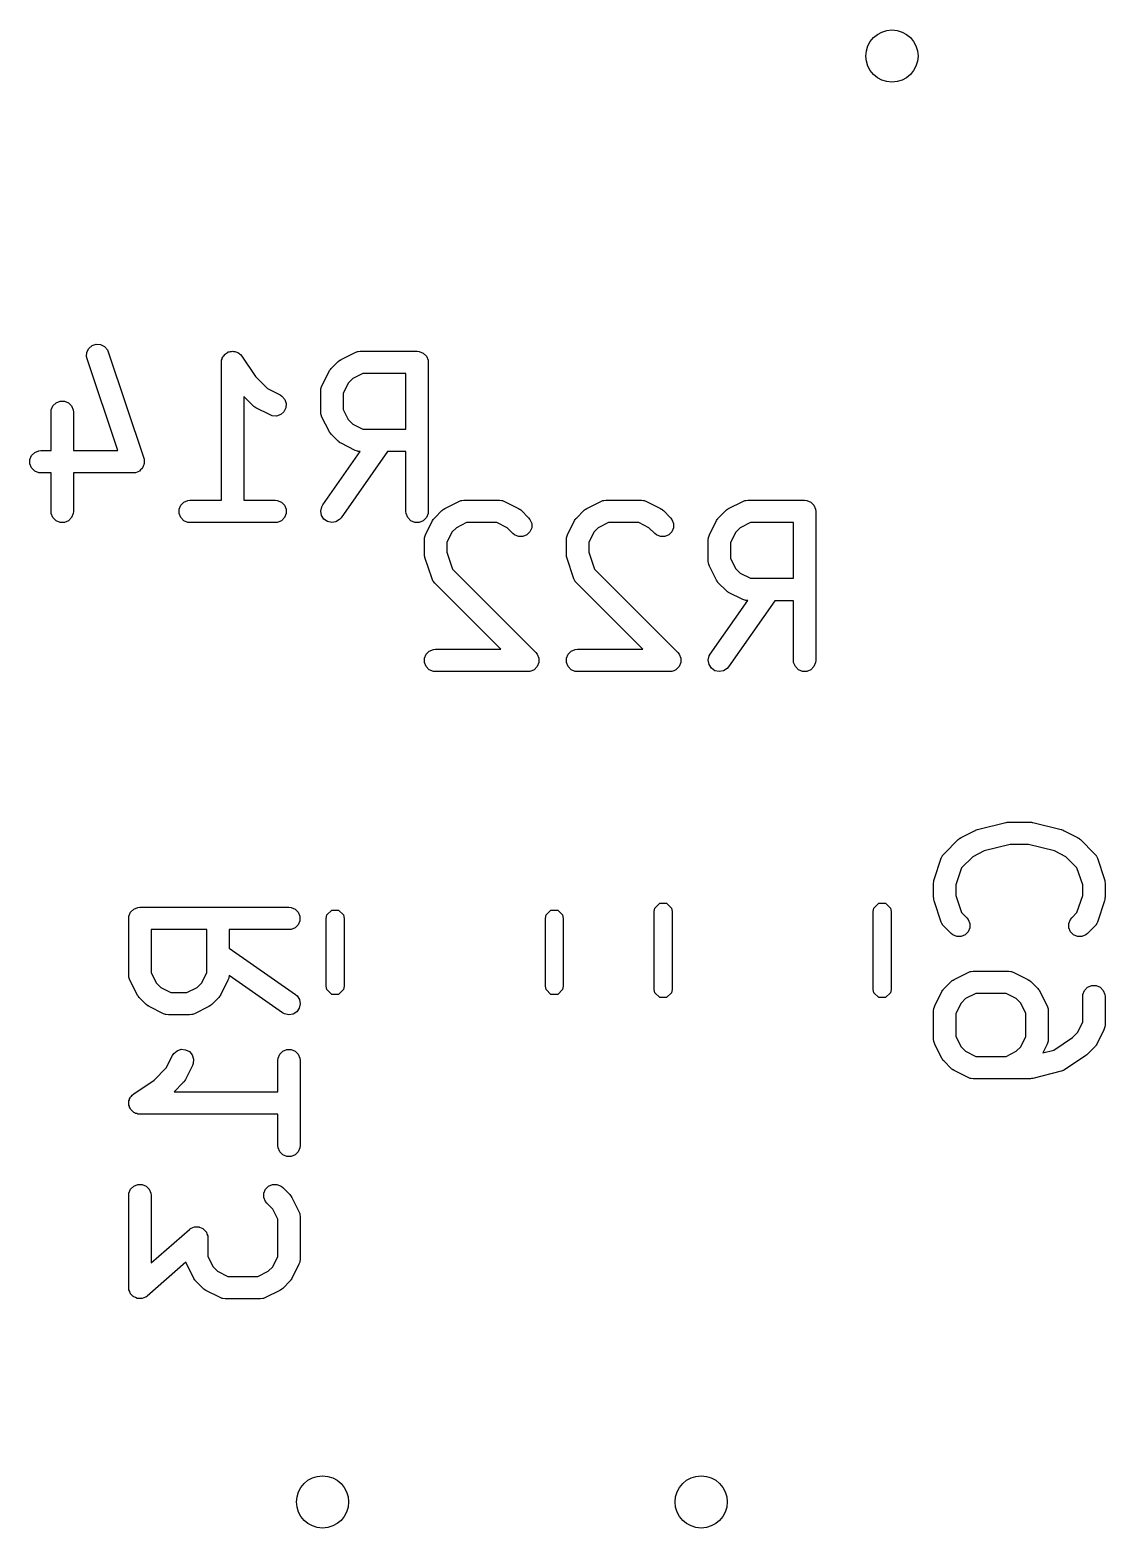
# Model space of a CAD drawing. Extents: x -0.08 to 2.06, y -0.11 to 2.56.
# Drawn here: x 1.7723 to 2.0563, y 2.0128 to 2.4085 of the extents above; entities that cross this region are included whole.
import ezdxf

# ---------------------------------------------------------------- set-up
doc = ezdxf.new("R2010")
doc.units = 0
doc.header["$MEASUREMENT"] = 0
doc.layers.add('BLACK', color=7, linetype='CONTINUOUS')

msp = doc.modelspace()

# ---------------------------------------------------------------- linework, layer by layer
at = {"layer": 'BLACK', "linetype": 'CONTINUOUS'}
for p, q in [((1.78728, 2.32218), (1.78737, 2.32333)), ((1.78737, 2.32333), (1.78788, 2.32436)), ((1.78788, 2.32436), (1.78875, 2.32512)), ((1.78875, 2.32512), (1.78984, 2.32548)), ((1.78984, 2.32548), (1.79099, 2.3254)), ((1.79099, 2.3254), (1.79202, 2.32488)), ((1.79202, 2.32488), (1.79278, 2.32401)), ((1.79278, 2.32401), (1.79301, 2.32348)), ((1.79301, 2.32348), (1.80239, 2.29536)), ((1.82359, 2.32252), (1.82375, 2.32277)), ((1.82375, 2.32277), (1.82399, 2.32293)), ((1.82399, 2.32293), (1.82419, 2.32313)), ((1.82419, 2.32313), (1.82446, 2.32324)), ((1.82446, 2.32324), (1.82471, 2.32341)), ((1.82471, 2.32341), (1.82499, 2.32346)), ((1.82499, 2.32346), (1.82526, 2.32357)), ((1.82526, 2.32357), (1.82555, 2.32357)), ((1.82555, 2.32357), (1.82584, 2.32363)), ((1.82584, 2.32363), (1.82612, 2.32357)), ((1.82612, 2.32357), (1.82641, 2.32357)), ((1.82641, 2.32357), (1.82668, 2.32346)), ((1.82668, 2.32346), (1.82697, 2.3234)), ((1.82697, 2.3234), (1.82721, 2.32324)), ((1.82721, 2.32324), (1.82747, 2.32313)), ((1.82747, 2.32313), (1.82768, 2.32292)), ((1.82768, 2.32292), (1.82792, 2.32276)), ((1.82792, 2.32276), (1.82829, 2.32232)), ((1.85451, 2.32144), (1.85826, 2.32332)), ((1.85826, 2.32332), (1.8588, 2.32352)), ((1.8588, 2.32352), (1.85891, 2.32353)), ((1.85891, 2.32353), (1.859, 2.32357)), ((1.859, 2.32357), (1.85958, 2.32363)), ((1.85958, 2.32363), (1.87458, 2.32363)), ((1.87458, 2.32363), (1.87515, 2.32357)), ((1.87515, 2.32357), (1.87622, 2.32313)), ((1.87622, 2.32313), (1.87703, 2.32232)), ((1.78741, 2.32162), (1.78728, 2.32218)), ((1.79549, 2.29738), (1.78741, 2.32162)), ((1.82288, 2.32068), (1.82294, 2.32125)), ((1.82288, 2.28426), (1.82288, 2.32068)), ((1.82288, 2.32068), (1.82288, 2.32068)), ((1.82288, 2.32068), (1.82288, 2.32068)), ((1.82288, 2.32068), (1.82288, 2.32068)), ((1.82294, 2.32125), (1.82305, 2.32152)), ((1.82305, 2.32152), (1.82311, 2.32181)), ((1.82311, 2.32181), (1.82327, 2.32205)), ((1.82327, 2.32205), (1.82338, 2.32232)), ((1.82338, 2.32232), (1.82359, 2.32252)), ((1.82829, 2.32232), (1.82829, 2.32232)), ((1.82829, 2.32232), (1.82829, 2.32232)), ((1.82829, 2.32232), (1.82829, 2.32231)), ((1.82829, 2.32231), (1.83188, 2.31693)), ((1.8515, 2.31857), (1.85157, 2.31865)), ((1.85157, 2.31865), (1.85162, 2.31874)), ((1.85162, 2.31874), (1.85168, 2.31879)), ((1.85168, 2.31879), (1.85187, 2.31901)), ((1.85187, 2.31901), (1.85374, 2.32089)), ((1.85374, 2.32089), (1.85397, 2.32108)), ((1.85397, 2.32108), (1.85402, 2.32113)), ((1.85402, 2.32113), (1.85411, 2.32119)), ((1.85411, 2.32119), (1.85419, 2.32126)), ((1.85419, 2.32126), (1.85426, 2.32129)), ((1.85426, 2.32129), (1.85451, 2.32144)), ((1.87703, 2.32232), (1.87747, 2.32125)), ((1.87747, 2.32125), (1.87753, 2.32068)), ((1.87753, 2.32068), (1.87753, 2.28131)), ((1.83188, 2.31693), (1.83508, 2.31373)), ((1.84944, 2.3145), (1.85131, 2.31825)), ((1.85131, 2.31825), (1.85147, 2.3185)), ((1.85147, 2.3185), (1.8515, 2.31857)), ((1.85638, 2.31518), (1.85503, 2.31248)), ((1.85758, 2.31637), (1.85638, 2.31518)), ((1.86028, 2.31772), (1.85758, 2.31637)), ((1.87163, 2.31772), (1.86028, 2.31772)), ((1.87163, 2.30301), (1.87163, 2.31772)), ((1.83125, 2.30921), (1.82879, 2.31167)), ((1.82879, 2.31167), (1.82879, 2.28426)), ((1.83508, 2.31373), (1.8384, 2.31207)), ((1.8384, 2.31207), (1.83889, 2.31176)), ((1.83889, 2.31176), (1.83965, 2.31089)), ((1.83965, 2.31089), (1.84001, 2.3098)), ((1.84913, 2.31318), (1.84918, 2.31375)), ((1.84913, 2.30755), (1.84913, 2.31318)), ((1.84918, 2.31375), (1.84923, 2.31385)), ((1.84923, 2.31396), (1.84944, 2.3145)), ((1.84923, 2.31385), (1.84923, 2.31396)), ((1.85503, 2.31248), (1.85503, 2.30825)), ((1.77789, 2.30755), (1.77794, 2.30813)), ((1.77789, 2.29738), (1.77789, 2.30755)), ((1.77794, 2.30813), (1.77838, 2.30919)), ((1.77838, 2.30919), (1.7792, 2.31001)), ((1.7792, 2.31001), (1.78026, 2.31045)), ((1.78026, 2.31045), (1.78142, 2.31045)), ((1.78142, 2.31045), (1.78248, 2.31001)), ((1.78248, 2.31001), (1.78329, 2.30919)), ((1.78329, 2.30919), (1.78374, 2.30813)), ((1.78374, 2.30813), (1.78379, 2.30755)), ((1.78379, 2.30755), (1.78379, 2.29738)), ((1.83147, 2.30903), (1.83125, 2.30921)), ((1.83152, 2.30897), (1.83147, 2.30903)), ((1.83161, 2.30891), (1.83152, 2.30897)), ((1.83169, 2.30885), (1.83161, 2.30891)), ((1.83176, 2.30882), (1.83169, 2.30885)), ((1.83201, 2.30866), (1.83176, 2.30882)), ((1.83576, 2.30679), (1.83201, 2.30866)), ((1.8363, 2.30658), (1.83576, 2.30679)), ((1.83855, 2.30686), (1.83745, 2.3065)), ((1.83942, 2.30762), (1.83855, 2.30686)), ((1.83993, 2.30865), (1.83942, 2.30762)), ((1.84001, 2.3098), (1.83993, 2.30865)), ((1.84918, 2.30698), (1.84913, 2.30755)), ((1.84923, 2.30688), (1.84918, 2.30698)), ((1.84923, 2.30677), (1.84923, 2.30688)), ((1.84944, 2.30623), (1.84923, 2.30677)), ((1.85503, 2.30825), (1.85638, 2.30555)), ((1.83745, 2.3065), (1.8363, 2.30658)), ((1.85131, 2.30248), (1.84944, 2.30623)), ((1.85638, 2.30555), (1.85758, 2.30436)), ((1.85758, 2.30436), (1.86028, 2.30301)), ((1.86028, 2.30301), (1.87163, 2.30301)), ((1.85147, 2.30224), (1.85131, 2.30248)), ((1.8515, 2.30216), (1.85147, 2.30224)), ((1.85157, 2.30208), (1.8515, 2.30216)), ((1.85162, 2.30199), (1.85157, 2.30208)), ((1.85168, 2.30194), (1.85162, 2.30199)), ((1.85187, 2.30172), (1.85168, 2.30194)), ((1.85374, 2.29984), (1.85187, 2.30172)), ((1.85397, 2.29966), (1.85374, 2.29984)), ((1.85402, 2.2996), (1.85397, 2.29966)), ((1.85411, 2.29954), (1.85402, 2.2996)), ((1.85419, 2.29947), (1.85411, 2.29954)), ((1.85426, 2.29944), (1.85419, 2.29947)), ((1.85451, 2.29929), (1.85426, 2.29944)), ((1.85826, 2.29741), (1.85451, 2.29929)), ((1.77232, 2.29501), (1.77276, 2.29607)), ((1.77232, 2.29385), (1.77232, 2.29501)), ((1.77276, 2.29607), (1.77358, 2.29688)), ((1.77358, 2.29688), (1.77464, 2.29733)), ((1.77464, 2.29733), (1.77522, 2.29738)), ((1.77522, 2.29738), (1.77789, 2.29738)), ((1.78379, 2.29738), (1.79549, 2.29738)), ((1.80239, 2.29536), (1.80245, 2.29508)), ((1.80245, 2.29508), (1.80248, 2.29501)), ((1.80248, 2.29501), (1.80248, 2.29495)), ((1.80248, 2.29495), (1.80252, 2.2948)), ((1.84966, 2.283), (1.85954, 2.29711)), ((1.86674, 2.2971), (1.8545, 2.27961)), ((1.8588, 2.29721), (1.85826, 2.29741)), ((1.85891, 2.2972), (1.8588, 2.29721)), ((1.859, 2.29716), (1.85891, 2.2972)), ((1.85954, 2.29711), (1.859, 2.29716)), ((1.87163, 2.2971), (1.86674, 2.2971)), ((1.87163, 2.28131), (1.87163, 2.2971)), ((1.77276, 2.29279), (1.77232, 2.29385)), ((1.77358, 2.29197), (1.77276, 2.29279)), ((1.77464, 2.29153), (1.77358, 2.29197)), ((1.77522, 2.29148), (1.77464, 2.29153)), ((1.77789, 2.29148), (1.77522, 2.29148)), ((1.77789, 2.28131), (1.77789, 2.29148)), ((1.79959, 2.29148), (1.78379, 2.29148)), ((1.78379, 2.29148), (1.78379, 2.28131)), ((1.79988, 2.29151), (1.79959, 2.29148)), ((1.79996, 2.2915), (1.79988, 2.29151)), ((1.80001, 2.29152), (1.79996, 2.2915)), ((1.80016, 2.29153), (1.80001, 2.29152)), ((1.8006, 2.29171), (1.80016, 2.29153)), ((1.80105, 2.29186), (1.8006, 2.29171)), ((1.80113, 2.29193), (1.80105, 2.29186)), ((1.80123, 2.29197), (1.80113, 2.29193)), ((1.80156, 2.29231), (1.80123, 2.29197)), ((1.80192, 2.29262), (1.80156, 2.29231)), ((1.80197, 2.29271), (1.80192, 2.29262)), ((1.80204, 2.29279), (1.80197, 2.29271)), ((1.80222, 2.29323), (1.80204, 2.29279)), ((1.80244, 2.29365), (1.80222, 2.29323)), ((1.80248, 2.29385), (1.80244, 2.29376)), ((1.80244, 2.29376), (1.80244, 2.29365)), ((1.80252, 2.2948), (1.80248, 2.29433)), ((1.80248, 2.29433), (1.80248, 2.29385)), ((1.81213, 2.28295), (1.81295, 2.28376)), ((1.81295, 2.28376), (1.81401, 2.2842)), ((1.81401, 2.2842), (1.81459, 2.28426)), ((1.81459, 2.28426), (1.82288, 2.28426)), ((1.82879, 2.28426), (1.83708, 2.28426)), ((1.83708, 2.28426), (1.83766, 2.2842)), ((1.83766, 2.2842), (1.83872, 2.28376)), ((1.83872, 2.28376), (1.83954, 2.28295)), ((1.88188, 2.28207), (1.88563, 2.28395)), ((1.88563, 2.28395), (1.88617, 2.28415)), ((1.88617, 2.28415), (1.88628, 2.28416)), ((1.88628, 2.28416), (1.88638, 2.2842)), ((1.88638, 2.2842), (1.88695, 2.28426)), ((1.88695, 2.28426), (1.89633, 2.28426)), ((1.89633, 2.28426), (1.8969, 2.2842)), ((1.8969, 2.2842), (1.897, 2.28416)), ((1.897, 2.28416), (1.89711, 2.28415)), ((1.89711, 2.28415), (1.89765, 2.28395)), ((1.89765, 2.28395), (1.9014, 2.28207)), ((1.91938, 2.28207), (1.92313, 2.28395)), ((1.92313, 2.28395), (1.92367, 2.28415)), ((1.92367, 2.28415), (1.92377, 2.28416)), ((1.92377, 2.28416), (1.92387, 2.2842)), ((1.92387, 2.2842), (1.92445, 2.28426)), ((1.92445, 2.28426), (1.93382, 2.28426)), ((1.93382, 2.28426), (1.9344, 2.2842)), ((1.9344, 2.2842), (1.93449, 2.28416)), ((1.93449, 2.28416), (1.9346, 2.28415)), ((1.9346, 2.28415), (1.93514, 2.28395)), ((1.93514, 2.28395), (1.93889, 2.28207)), ((1.95687, 2.28207), (1.96062, 2.28395)), ((1.96062, 2.28395), (1.96116, 2.28415)), ((1.96116, 2.28415), (1.96127, 2.28416)), ((1.96127, 2.28416), (1.96137, 2.2842)), ((1.96137, 2.2842), (1.96194, 2.28426)), ((1.96194, 2.28426), (1.97694, 2.28426)), ((1.97694, 2.28426), (1.97752, 2.2842)), ((1.97752, 2.2842), (1.97858, 2.28376)), ((1.97858, 2.28376), (1.9794, 2.28295)), ((1.77794, 2.28073), (1.77789, 2.28131)), ((1.77838, 2.27967), (1.77794, 2.28073)), ((1.7792, 2.27885), (1.77838, 2.27967)), ((1.78329, 2.27967), (1.78248, 2.27885)), ((1.78374, 2.28073), (1.78329, 2.27967)), ((1.78379, 2.28131), (1.78374, 2.28073)), ((1.81169, 2.28188), (1.81213, 2.28295)), ((1.81169, 2.28073), (1.81169, 2.28188)), ((1.81213, 2.27967), (1.81169, 2.28073)), ((1.81295, 2.27885), (1.81213, 2.27967)), ((1.83954, 2.27967), (1.83872, 2.27885)), ((1.83954, 2.28295), (1.83998, 2.28188)), ((1.83998, 2.28073), (1.83954, 2.27967)), ((1.83998, 2.28188), (1.83998, 2.28073)), ((1.84913, 2.28137), (1.84938, 2.2825)), ((1.84933, 2.28024), (1.84913, 2.28137)), ((1.84995, 2.27926), (1.84933, 2.28024)), ((1.84938, 2.2825), (1.84966, 2.283)), ((1.85089, 2.2786), (1.84995, 2.27926)), ((1.85412, 2.27917), (1.85315, 2.27855)), ((1.8545, 2.27961), (1.85412, 2.27917)), ((1.87168, 2.28073), (1.87163, 2.28131)), ((1.87212, 2.27967), (1.87168, 2.28073)), ((1.87294, 2.27885), (1.87212, 2.27967)), ((1.87703, 2.27967), (1.87622, 2.27885)), ((1.87747, 2.28073), (1.87703, 2.27967)), ((1.87753, 2.28131), (1.87747, 2.28073)), ((1.87869, 2.27888), (1.87884, 2.27913)), ((1.87884, 2.27913), (1.87887, 2.2792)), ((1.87887, 2.2792), (1.87894, 2.27928)), ((1.87894, 2.27928), (1.87899, 2.27937)), ((1.87899, 2.27937), (1.87905, 2.27942)), ((1.87905, 2.27942), (1.87924, 2.27964)), ((1.87924, 2.27964), (1.88111, 2.28152)), ((1.88111, 2.28152), (1.88134, 2.28171)), ((1.88134, 2.28171), (1.88139, 2.28176)), ((1.88139, 2.28176), (1.88148, 2.28182)), ((1.88148, 2.28182), (1.88156, 2.28189)), ((1.88156, 2.28189), (1.88163, 2.28192)), ((1.88163, 2.28192), (1.88188, 2.28207)), ((1.9014, 2.28207), (1.90164, 2.28192)), ((1.90164, 2.28192), (1.90172, 2.28189)), ((1.90172, 2.28189), (1.9018, 2.28182)), ((1.9018, 2.28182), (1.90189, 2.28176)), ((1.90189, 2.28176), (1.90194, 2.28171)), ((1.90194, 2.28171), (1.90216, 2.28152)), ((1.90216, 2.28152), (1.90404, 2.27964)), ((1.90404, 2.27964), (1.9044, 2.2792)), ((1.9044, 2.2792), (1.90485, 2.27813)), ((1.91618, 2.27888), (1.91634, 2.27913)), ((1.91634, 2.27913), (1.91637, 2.2792)), ((1.91637, 2.2792), (1.91643, 2.27928)), ((1.91643, 2.27928), (1.91649, 2.27937)), ((1.91649, 2.27937), (1.91655, 2.27942)), ((1.91655, 2.27942), (1.91673, 2.27964)), ((1.91673, 2.27964), (1.91861, 2.28152)), ((1.91861, 2.28152), (1.91884, 2.28171)), ((1.91884, 2.28171), (1.91889, 2.28176)), ((1.91889, 2.28176), (1.91898, 2.28182)), ((1.91898, 2.28182), (1.91906, 2.28189)), ((1.91906, 2.28189), (1.91913, 2.28192)), ((1.91913, 2.28192), (1.91938, 2.28207)), ((1.93889, 2.28207), (1.93914, 2.28192)), ((1.93914, 2.28192), (1.93921, 2.28189)), ((1.93921, 2.28189), (1.93929, 2.28182)), ((1.93929, 2.28182), (1.93938, 2.28176)), ((1.93938, 2.28176), (1.93943, 2.28171)), ((1.93943, 2.28171), (1.93966, 2.28152)), ((1.93966, 2.28152), (1.94153, 2.27964)), ((1.94153, 2.27964), (1.9419, 2.2792)), ((1.9419, 2.2792), (1.94234, 2.27813)), ((1.95368, 2.27888), (1.95383, 2.27913)), ((1.95383, 2.27913), (1.95386, 2.2792)), ((1.95386, 2.2792), (1.95393, 2.27928)), ((1.95393, 2.27928), (1.95399, 2.27937)), ((1.95399, 2.27937), (1.95404, 2.27942)), ((1.95404, 2.27942), (1.95423, 2.27964)), ((1.95423, 2.27964), (1.9561, 2.28152)), ((1.9561, 2.28152), (1.95633, 2.28171)), ((1.95633, 2.28171), (1.95638, 2.28176)), ((1.95638, 2.28176), (1.95647, 2.28182)), ((1.95647, 2.28182), (1.95655, 2.28189)), ((1.95655, 2.28189), (1.95662, 2.28192)), ((1.95662, 2.28192), (1.95687, 2.28207)), ((1.9794, 2.28295), (1.97984, 2.28188)), ((1.97984, 2.28188), (1.97989, 2.28131)), ((1.97989, 2.28131), (1.97989, 2.24194)), ((1.78026, 2.27841), (1.7792, 2.27885)), ((1.78142, 2.27841), (1.78026, 2.27841)), ((1.78248, 2.27885), (1.78142, 2.27841)), ((1.81401, 2.27841), (1.81295, 2.27885)), ((1.81459, 2.27835), (1.81401, 2.27841)), ((1.83708, 2.27835), (1.81459, 2.27835)), ((1.83766, 2.27841), (1.83708, 2.27835)), ((1.83872, 2.27885), (1.83766, 2.27841)), ((1.85202, 2.27835), (1.85089, 2.2786)), ((1.85315, 2.27855), (1.85202, 2.27835)), ((1.874, 2.27841), (1.87294, 2.27885)), ((1.87515, 2.27841), (1.874, 2.27841)), ((1.87622, 2.27885), (1.87515, 2.27841)), ((1.8766, 2.27459), (1.87681, 2.27513)), ((1.87681, 2.27513), (1.87869, 2.27888)), ((1.88375, 2.27581), (1.88241, 2.27311)), ((1.88495, 2.277), (1.88375, 2.27581)), ((1.88765, 2.27835), (1.88495, 2.277)), ((1.89563, 2.27835), (1.88765, 2.27835)), ((1.89833, 2.277), (1.89563, 2.27835)), ((1.89986, 2.27547), (1.89833, 2.277)), ((1.90031, 2.2751), (1.89986, 2.27547)), ((1.90137, 2.27466), (1.90031, 2.2751)), ((1.90359, 2.2751), (1.90253, 2.27466)), ((1.9044, 2.27592), (1.90359, 2.2751)), ((1.90485, 2.27698), (1.9044, 2.27592)), ((1.90485, 2.27813), (1.90485, 2.27698)), ((1.9141, 2.27459), (1.91431, 2.27513)), ((1.91431, 2.27513), (1.91618, 2.27888)), ((1.92125, 2.27581), (1.9199, 2.27311)), ((1.92245, 2.277), (1.92125, 2.27581)), ((1.92514, 2.27835), (1.92245, 2.277)), ((1.93312, 2.27835), (1.92514, 2.27835)), ((1.93582, 2.277), (1.93312, 2.27835)), ((1.93736, 2.27547), (1.93582, 2.277)), ((1.9378, 2.2751), (1.93736, 2.27547)), ((1.93887, 2.27466), (1.9378, 2.2751)), ((1.94109, 2.2751), (1.94002, 2.27466)), ((1.9419, 2.27592), (1.94109, 2.2751)), ((1.94234, 2.27698), (1.9419, 2.27592)), ((1.94234, 2.27813), (1.94234, 2.27698)), ((1.9516, 2.27459), (1.9518, 2.27513)), ((1.9518, 2.27513), (1.95368, 2.27888)), ((1.95874, 2.27581), (1.9574, 2.27311)), ((1.95994, 2.277), (1.95874, 2.27581)), ((1.96264, 2.27835), (1.95994, 2.277)), ((1.97399, 2.27835), (1.96264, 2.27835)), ((1.97399, 2.26364), (1.97399, 2.27835)), ((1.8765, 2.27381), (1.87656, 2.27438)), ((1.8765, 2.27006), (1.8765, 2.27381)), ((1.87656, 2.27438), (1.8766, 2.27448)), ((1.8766, 2.27448), (1.8766, 2.27459)), ((1.88241, 2.27311), (1.88241, 2.27054)), ((1.90253, 2.27466), (1.90137, 2.27466)), ((1.914, 2.27381), (1.91405, 2.27438)), ((1.914, 2.27006), (1.914, 2.27381)), ((1.91405, 2.27438), (1.91409, 2.27448)), ((1.91409, 2.27448), (1.9141, 2.27459)), ((1.9199, 2.27311), (1.9199, 2.27054)), ((1.94002, 2.27466), (1.93887, 2.27466)), ((1.95149, 2.27381), (1.95155, 2.27438)), ((1.95149, 2.26818), (1.95149, 2.27381)), ((1.95155, 2.27438), (1.95159, 2.27448)), ((1.95159, 2.27448), (1.9516, 2.27459)), ((1.9574, 2.27311), (1.9574, 2.26888)), ((1.87653, 2.26977), (1.8765, 2.27006)), ((1.87652, 2.26969), (1.87653, 2.26977)), ((1.87655, 2.26959), (1.87652, 2.26969)), ((1.87656, 2.26948), (1.87655, 2.26959)), ((1.87659, 2.26941), (1.87656, 2.26948)), ((1.87665, 2.26912), (1.87659, 2.26941)), ((1.87853, 2.2635), (1.87665, 2.26912)), ((1.88241, 2.27054), (1.88391, 2.26603)), ((1.91402, 2.26977), (1.914, 2.27006)), ((1.91402, 2.26969), (1.91402, 2.26977)), ((1.91404, 2.26959), (1.91402, 2.26969)), ((1.91405, 2.26948), (1.91404, 2.26959)), ((1.91408, 2.26941), (1.91405, 2.26948)), ((1.91415, 2.26912), (1.91408, 2.26941)), ((1.91602, 2.2635), (1.91415, 2.26912)), ((1.9199, 2.27054), (1.9214, 2.26603)), ((1.95155, 2.26761), (1.95149, 2.26818)), ((1.95159, 2.26751), (1.95155, 2.26761)), ((1.9516, 2.2674), (1.95159, 2.26751)), ((1.9518, 2.26686), (1.9516, 2.2674)), ((1.9574, 2.26888), (1.95874, 2.26618)), ((1.87876, 2.26297), (1.87853, 2.2635)), ((1.88391, 2.26603), (1.90591, 2.24402)), ((1.91626, 2.26297), (1.91602, 2.2635)), ((1.9214, 2.26603), (1.94341, 2.24402)), ((1.95368, 2.26311), (1.9518, 2.26686)), ((1.95874, 2.26618), (1.95994, 2.26499)), ((1.95994, 2.26499), (1.96264, 2.26364)), ((1.96264, 2.26364), (1.97399, 2.26364)), ((1.87883, 2.26289), (1.87876, 2.26297)), ((1.87887, 2.26279), (1.87883, 2.26289)), ((1.87924, 2.26235), (1.87887, 2.26279)), ((1.8967, 2.24489), (1.87924, 2.26235)), ((1.91633, 2.26289), (1.91626, 2.26297)), ((1.91637, 2.26279), (1.91633, 2.26289)), ((1.91673, 2.26235), (1.91637, 2.26279)), ((1.93419, 2.24489), (1.91673, 2.26235)), ((1.95383, 2.26286), (1.95368, 2.26311)), ((1.95386, 2.26279), (1.95383, 2.26286)), ((1.95393, 2.26271), (1.95386, 2.26279)), ((1.95399, 2.26262), (1.95393, 2.26271)), ((1.95404, 2.26257), (1.95399, 2.26262)), ((1.95423, 2.26235), (1.95404, 2.26257)), ((1.9561, 2.26047), (1.95423, 2.26235)), ((1.95633, 2.26029), (1.9561, 2.26047)), ((1.95638, 2.26023), (1.95633, 2.26029)), ((1.95647, 2.26017), (1.95638, 2.26023)), ((1.95655, 2.2601), (1.95647, 2.26017)), ((1.95662, 2.26007), (1.95655, 2.2601)), ((1.95687, 2.25992), (1.95662, 2.26007)), ((1.96062, 2.25804), (1.95687, 2.25992)), ((1.95202, 2.24363), (1.9619, 2.25774)), ((1.9691, 2.25773), (1.95686, 2.24024)), ((1.96116, 2.25784), (1.96062, 2.25804)), ((1.96127, 2.25783), (1.96116, 2.25784)), ((1.96137, 2.25779), (1.96127, 2.25783)), ((1.9619, 2.25774), (1.96137, 2.25779)), ((1.97399, 2.25773), (1.9691, 2.25773)), ((1.97399, 2.24194), (1.97399, 2.25773)), ((1.87656, 2.24251), (1.877, 2.24358)), ((1.877, 2.24358), (1.87781, 2.24439)), ((1.87781, 2.24439), (1.87888, 2.24483)), ((1.87888, 2.24483), (1.87945, 2.24489)), ((1.87945, 2.24489), (1.8967, 2.24489)), ((1.90591, 2.24402), (1.90628, 2.24358)), ((1.90628, 2.24358), (1.90672, 2.24251)), ((1.91405, 2.24251), (1.91449, 2.24358)), ((1.91449, 2.24358), (1.91531, 2.24439)), ((1.91531, 2.24439), (1.91637, 2.24483)), ((1.91637, 2.24483), (1.91695, 2.24489)), ((1.91695, 2.24489), (1.93419, 2.24489)), ((1.94341, 2.24402), (1.94377, 2.24358)), ((1.94377, 2.24358), (1.94422, 2.24251)), ((1.95174, 2.24313), (1.95202, 2.24363)), ((1.87656, 2.24136), (1.87656, 2.24251)), ((1.877, 2.2403), (1.87656, 2.24136)), ((1.87781, 2.23948), (1.877, 2.2403)), ((1.90628, 2.2403), (1.90546, 2.23948)), ((1.90672, 2.24136), (1.90628, 2.2403)), ((1.90672, 2.24251), (1.90672, 2.24136)), ((1.91405, 2.24136), (1.91405, 2.24251)), ((1.91449, 2.2403), (1.91405, 2.24136)), ((1.91531, 2.23948), (1.91449, 2.2403)), ((1.94377, 2.2403), (1.94296, 2.23948)), ((1.94422, 2.24136), (1.94377, 2.2403)), ((1.94422, 2.24251), (1.94422, 2.24136)), ((1.95149, 2.242), (1.95174, 2.24313)), ((1.95169, 2.24087), (1.95149, 2.242)), ((1.95231, 2.23989), (1.95169, 2.24087)), ((1.95325, 2.23923), (1.95231, 2.23989)), ((1.95649, 2.2398), (1.95551, 2.23918)), ((1.95686, 2.24024), (1.95649, 2.2398)), ((1.97404, 2.24136), (1.97399, 2.24194)), ((1.97449, 2.2403), (1.97404, 2.24136)), ((1.9753, 2.23948), (1.97449, 2.2403)), ((1.9794, 2.2403), (1.97858, 2.23948)), ((1.97984, 2.24136), (1.9794, 2.2403)), ((1.97989, 2.24194), (1.97984, 2.24136)), ((1.87888, 2.23904), (1.87781, 2.23948)), ((1.87945, 2.23898), (1.87888, 2.23904)), ((1.90382, 2.23898), (1.87945, 2.23898)), ((1.9044, 2.23904), (1.90382, 2.23898)), ((1.90487, 2.23923), (1.9044, 2.23904)), ((1.90546, 2.23948), (1.90487, 2.23923)), ((1.91637, 2.23904), (1.91531, 2.23948)), ((1.91695, 2.23898), (1.91637, 2.23904)), ((1.94132, 2.23898), (1.91695, 2.23898)), ((1.9419, 2.23904), (1.94132, 2.23898)), ((1.94236, 2.23923), (1.9419, 2.23904)), ((1.94296, 2.23948), (1.94236, 2.23923)), ((1.95438, 2.23898), (1.95325, 2.23923)), ((1.95551, 2.23918), (1.95438, 2.23898)), ((1.97636, 2.23904), (1.9753, 2.23948)), ((1.97752, 2.23904), (1.97636, 2.23904)), ((1.97858, 2.23948), (1.97752, 2.23904)), ((2.01827, 2.19518), (2.02202, 2.19705)), ((2.02202, 2.19705), (2.02206, 2.19707)), ((2.02206, 2.19707), (2.02208, 2.19708)), ((2.02208, 2.19708), (2.02232, 2.19717)), ((2.02232, 2.19717), (2.02256, 2.19726)), ((2.02256, 2.19726), (2.02258, 2.19726)), ((2.02258, 2.19726), (2.02263, 2.19728)), ((2.02263, 2.19728), (2.03013, 2.19915)), ((2.03013, 2.19915), (2.03023, 2.19917)), ((2.03023, 2.19917), (2.03027, 2.19918)), ((2.03027, 2.19918), (2.03048, 2.19921)), ((2.03048, 2.19921), (2.0307, 2.19924)), ((2.0307, 2.19924), (2.03074, 2.19923)), ((2.03074, 2.19923), (2.03084, 2.19924)), ((2.03084, 2.19924), (2.03647, 2.19924)), ((2.03647, 2.19924), (2.03657, 2.19923)), ((2.03657, 2.19923), (2.03661, 2.19924)), ((2.03661, 2.19924), (2.03683, 2.19921)), ((2.03683, 2.19921), (2.03704, 2.19918)), ((2.03704, 2.19918), (2.03708, 2.19917)), ((2.03708, 2.19917), (2.03718, 2.19915)), ((2.03718, 2.19915), (2.04468, 2.19728)), ((2.04468, 2.19728), (2.04472, 2.19726)), ((2.04472, 2.19726), (2.04475, 2.19726)), ((2.04475, 2.19726), (2.04498, 2.19717)), ((2.04498, 2.19717), (2.04523, 2.19708)), ((2.04523, 2.19708), (2.04524, 2.19707)), ((2.04524, 2.19707), (2.04529, 2.19705)), ((2.04529, 2.19705), (2.04904, 2.19518)), ((2.01376, 2.19088), (2.01751, 2.19463)), ((2.01751, 2.19463), (2.01773, 2.19481)), ((2.01773, 2.19481), (2.01778, 2.19487)), ((2.01778, 2.19487), (2.01787, 2.19493)), ((2.01787, 2.19493), (2.01795, 2.19499)), ((2.01795, 2.19499), (2.01803, 2.19502)), ((2.01803, 2.19502), (2.01827, 2.19518)), ((2.03121, 2.19334), (2.02437, 2.19163)), ((2.0361, 2.19334), (2.03121, 2.19334)), ((2.04293, 2.19163), (2.0361, 2.19334)), ((2.04904, 2.19518), (2.04928, 2.19502)), ((2.04928, 2.19502), (2.04936, 2.19499)), ((2.04936, 2.19499), (2.04944, 2.19493)), ((2.04944, 2.19493), (2.04953, 2.19487)), ((2.04953, 2.19487), (2.04958, 2.19481)), ((2.04958, 2.19481), (2.0498, 2.19463)), ((2.0498, 2.19463), (2.05355, 2.19088)), ((2.01117, 2.1841), (2.01304, 2.18972)), ((2.01304, 2.18972), (2.01328, 2.19025)), ((2.01328, 2.19025), (2.01335, 2.19033)), ((2.01335, 2.19033), (2.01339, 2.19043)), ((2.01339, 2.19043), (2.01376, 2.19088)), ((2.02134, 2.19011), (2.01842, 2.18719)), ((2.02437, 2.19163), (2.02134, 2.19011)), ((2.04597, 2.19011), (2.04293, 2.19163)), ((2.04888, 2.18719), (2.04597, 2.19011)), ((2.05355, 2.19088), (2.05392, 2.19043)), ((2.05392, 2.19043), (2.05396, 2.19033)), ((2.05396, 2.19033), (2.05403, 2.19025)), ((2.05403, 2.19025), (2.05427, 2.18972)), ((2.05427, 2.18972), (2.05614, 2.1841)), ((2.0111, 2.18381), (2.01117, 2.1841)), ((2.01842, 2.18719), (2.01692, 2.18269)), ((2.05039, 2.18269), (2.04888, 2.18719)), ((2.05614, 2.1841), (2.05621, 2.18381)), ((2.01102, 2.18316), (2.01105, 2.18346)), ((2.01102, 2.17942), (2.01102, 2.18316)), ((2.01104, 2.18353), (2.01106, 2.18364)), ((2.01105, 2.18346), (2.01104, 2.18353)), ((2.01106, 2.18364), (2.01107, 2.18374)), ((2.01107, 2.18374), (2.0111, 2.18381)), ((2.01692, 2.18269), (2.01692, 2.17989)), ((2.05039, 2.17989), (2.05039, 2.18269)), ((2.05621, 2.18381), (2.05624, 2.18374)), ((2.05624, 2.18374), (2.05625, 2.18364)), ((2.05625, 2.18364), (2.05627, 2.18353)), ((2.05627, 2.18353), (2.05626, 2.18346)), ((2.05626, 2.18346), (2.05629, 2.18316)), ((2.05629, 2.18316), (2.05629, 2.17942)), ((1.79892, 2.17543), (1.79973, 2.17625)), ((1.79973, 2.17625), (1.80079, 2.17669)), ((1.80079, 2.17669), (1.80137, 2.17674)), ((1.80137, 2.17674), (1.84074, 2.17674)), ((1.84074, 2.17674), (1.84132, 2.17669)), ((1.84132, 2.17669), (1.84238, 2.17625)), ((1.84238, 2.17625), (1.8432, 2.17543)), ((1.9372, 2.17564), (1.93738, 2.17654)), ((1.93738, 2.17654), (1.93866, 2.17782)), ((1.93866, 2.17782), (1.94047, 2.17782)), ((1.94047, 2.17782), (1.94175, 2.17654)), ((1.94175, 2.17654), (1.94193, 2.17564)), ((1.99508, 2.17564), (1.99526, 2.17654)), ((1.99526, 2.17654), (1.99654, 2.17782)), ((1.99654, 2.17782), (1.99834, 2.17782)), ((1.99834, 2.17782), (1.99962, 2.17654)), ((1.99962, 2.17654), (1.9998, 2.17564)), ((2.01105, 2.17912), (2.01102, 2.17942)), ((2.01104, 2.17905), (2.01105, 2.17912)), ((2.01106, 2.17894), (2.01104, 2.17905)), ((2.01107, 2.17884), (2.01106, 2.17894)), ((2.0111, 2.17877), (2.01107, 2.17884)), ((2.01117, 2.17848), (2.0111, 2.17877)), ((2.01304, 2.17286), (2.01117, 2.17848)), ((2.01692, 2.17989), (2.01842, 2.17539)), ((2.04888, 2.17539), (2.05039, 2.17989)), ((2.05614, 2.17848), (2.05427, 2.17286)), ((2.05621, 2.17877), (2.05614, 2.17848)), ((2.05624, 2.17884), (2.05621, 2.17877)), ((2.05625, 2.17894), (2.05624, 2.17884)), ((2.05627, 2.17905), (2.05625, 2.17894)), ((2.05629, 2.17942), (2.05626, 2.17912)), ((2.05626, 2.17912), (2.05627, 2.17905)), ((1.79842, 2.17379), (1.79847, 2.17437)), ((1.79842, 2.15879), (1.79842, 2.17379)), ((1.79847, 2.17437), (1.79892, 2.17543)), ((1.8432, 2.17543), (1.84364, 2.17437)), ((1.84364, 2.17321), (1.8432, 2.17215)), ((1.84364, 2.17437), (1.84364, 2.17321)), ((1.85059, 2.1738), (1.85077, 2.17471)), ((1.85059, 2.15592), (1.85059, 2.1738)), ((1.85077, 2.17471), (1.85205, 2.17598)), ((1.85205, 2.17598), (1.85386, 2.17598)), ((1.85386, 2.17598), (1.85514, 2.17471)), ((1.85514, 2.17471), (1.85531, 2.1738)), ((1.85531, 2.1738), (1.85531, 2.15592)), ((1.90846, 2.1738), (1.90864, 2.17471)), ((1.90846, 2.15592), (1.90846, 2.1738)), ((1.90864, 2.17471), (1.90992, 2.17598)), ((1.90992, 2.17598), (1.91173, 2.17598)), ((1.91173, 2.17598), (1.91301, 2.17471)), ((1.91301, 2.17471), (1.91319, 2.1738)), ((1.91319, 2.1738), (1.91319, 2.15592)), ((1.9372, 2.15507), (1.9372, 2.17564)), ((1.94193, 2.17564), (1.94193, 2.15507)), ((1.99508, 2.15507), (1.99508, 2.17564)), ((1.9998, 2.17564), (1.9998, 2.15507)), ((2.01328, 2.17233), (2.01304, 2.17286)), ((2.01335, 2.17225), (2.01328, 2.17233)), ((2.01339, 2.17215), (2.01335, 2.17225)), ((2.01842, 2.17539), (2.01981, 2.174)), ((2.01981, 2.174), (2.02017, 2.17356)), ((2.02017, 2.17356), (2.02061, 2.17249)), ((2.02061, 2.17249), (2.02061, 2.17134)), ((2.04669, 2.17249), (2.04713, 2.17356)), ((2.04669, 2.17134), (2.04669, 2.17249)), ((2.04713, 2.17356), (2.0475, 2.174)), ((2.0475, 2.174), (2.04888, 2.17539)), ((2.05396, 2.17225), (2.05392, 2.17215)), ((2.05403, 2.17233), (2.05396, 2.17225)), ((2.05427, 2.17286), (2.05403, 2.17233)), ((1.81904, 2.17084), (1.80432, 2.17084)), ((1.80432, 2.17084), (1.80432, 2.15949)), ((1.81904, 2.15949), (1.81904, 2.17084)), ((1.84074, 2.17084), (1.82495, 2.17084)), ((1.82495, 2.17084), (1.82495, 2.16595)), ((1.84132, 2.17089), (1.84074, 2.17084)), ((1.84238, 2.17134), (1.84132, 2.17089)), ((1.8432, 2.17215), (1.84238, 2.17134)), ((2.01376, 2.1717), (2.01339, 2.17215)), ((2.01563, 2.16983), (2.01376, 2.1717)), ((2.01608, 2.16946), (2.01563, 2.16983)), ((2.01714, 2.16902), (2.01608, 2.16946)), ((2.01829, 2.16902), (2.01714, 2.16902)), ((2.01936, 2.16946), (2.01829, 2.16902)), ((2.02017, 2.17028), (2.01936, 2.16946)), ((2.02061, 2.17134), (2.02017, 2.17028)), ((2.04713, 2.17028), (2.04669, 2.17134)), ((2.04795, 2.16946), (2.04713, 2.17028)), ((2.04901, 2.16902), (2.04795, 2.16946)), ((2.05017, 2.16902), (2.04901, 2.16902)), ((2.05123, 2.16946), (2.05017, 2.16902)), ((2.05168, 2.16983), (2.05123, 2.16946)), ((2.05355, 2.1717), (2.05168, 2.16983)), ((2.05392, 2.17215), (2.05355, 2.1717)), ((1.82495, 2.16595), (1.84243, 2.15371)), ((1.79847, 2.15822), (1.79842, 2.15879)), ((1.79852, 2.15812), (1.79847, 2.15822)), ((1.79852, 2.15801), (1.79852, 2.15812)), ((1.79873, 2.15747), (1.79852, 2.15801)), ((1.8006, 2.15372), (1.79873, 2.15747)), ((1.80432, 2.15949), (1.80567, 2.15679)), ((1.80567, 2.15679), (1.80687, 2.1556)), ((1.81649, 2.1556), (1.81769, 2.15679)), ((1.81769, 2.15679), (1.81904, 2.15949)), ((1.82463, 2.15747), (1.82276, 2.15372)), ((1.82484, 2.15801), (1.82463, 2.15747)), ((1.82485, 2.15812), (1.82484, 2.15801)), ((1.82489, 2.15822), (1.82485, 2.15812)), ((1.82494, 2.15875), (1.82489, 2.15822)), ((1.83905, 2.14887), (1.82494, 2.15875)), ((2.01376, 2.15526), (2.01563, 2.15713)), ((2.01563, 2.15713), (2.01586, 2.15732)), ((2.01586, 2.15732), (2.01591, 2.15738)), ((2.01591, 2.15738), (2.016, 2.15743)), ((2.016, 2.15743), (2.01608, 2.1575)), ((2.01608, 2.1575), (2.01615, 2.15753)), ((2.01615, 2.15753), (2.0164, 2.15768)), ((2.0164, 2.15768), (2.02015, 2.15956)), ((2.02015, 2.15956), (2.02069, 2.15977)), ((2.02069, 2.15977), (2.02079, 2.15977)), ((2.02079, 2.15977), (2.02089, 2.15981)), ((2.02089, 2.15981), (2.02147, 2.15987)), ((2.02147, 2.15987), (2.03084, 2.15987)), ((2.03084, 2.15987), (2.03142, 2.15981)), ((2.03142, 2.15981), (2.03152, 2.15977)), ((2.03152, 2.15977), (2.03162, 2.15977)), ((2.03162, 2.15977), (2.03216, 2.15956)), ((2.03216, 2.15956), (2.03591, 2.15768)), ((2.03591, 2.15768), (2.03616, 2.15753)), ((2.03616, 2.15753), (2.03623, 2.1575)), ((2.03623, 2.1575), (2.03631, 2.15743)), ((2.03631, 2.15743), (2.0364, 2.15738)), ((2.0364, 2.15738), (2.03645, 2.15732)), ((2.03645, 2.15732), (2.03668, 2.15713)), ((2.03668, 2.15713), (2.03855, 2.15526)), ((1.80076, 2.15347), (1.8006, 2.15372)), ((1.80079, 2.1534), (1.80076, 2.15347)), ((1.80086, 2.15332), (1.80079, 2.1534)), ((1.80091, 2.15323), (1.80086, 2.15332)), ((1.80097, 2.15318), (1.80091, 2.15323)), ((1.80116, 2.15296), (1.80097, 2.15318)), ((1.80303, 2.15108), (1.80116, 2.15296)), ((1.80687, 2.1556), (1.80957, 2.15425)), ((1.80957, 2.15425), (1.8138, 2.15425)), ((1.8138, 2.15425), (1.81649, 2.1556)), ((1.82221, 2.15296), (1.82033, 2.15108)), ((1.82239, 2.15318), (1.82221, 2.15296)), ((1.82245, 2.15323), (1.82239, 2.15318)), ((1.82251, 2.15332), (1.82245, 2.15323)), ((1.82257, 2.1534), (1.82251, 2.15332)), ((1.8226, 2.15347), (1.82257, 2.1534)), ((1.82276, 2.15372), (1.8226, 2.15347)), ((1.84243, 2.15371), (1.84287, 2.15334)), ((1.84287, 2.15334), (1.84349, 2.15236)), ((1.85077, 2.15502), (1.85059, 2.15592)), ((1.85205, 2.15374), (1.85077, 2.15502)), ((1.85386, 2.15374), (1.85205, 2.15374)), ((1.85514, 2.15502), (1.85386, 2.15374)), ((1.85531, 2.15592), (1.85514, 2.15502)), ((1.90864, 2.15502), (1.90846, 2.15592)), ((1.90992, 2.15374), (1.90864, 2.15502)), ((1.91173, 2.15374), (1.90992, 2.15374)), ((1.91301, 2.15502), (1.91173, 2.15374)), ((1.91319, 2.15592), (1.91301, 2.15502)), ((1.93738, 2.15416), (1.9372, 2.15507)), ((1.93866, 2.15289), (1.93738, 2.15416)), ((1.94047, 2.15289), (1.93866, 2.15289)), ((1.94175, 2.15416), (1.94047, 2.15289)), ((1.94193, 2.15507), (1.94175, 2.15416)), ((1.99526, 2.15416), (1.99508, 2.15507)), ((1.99654, 2.15289), (1.99526, 2.15416)), ((1.99834, 2.15289), (1.99654, 2.15289)), ((1.99962, 2.15416), (1.99834, 2.15289)), ((1.9998, 2.15507), (1.99962, 2.15416)), ((2.01133, 2.15074), (2.0132, 2.15449)), ((2.0132, 2.15449), (2.01336, 2.15474)), ((2.01336, 2.15474), (2.01339, 2.15481)), ((2.01339, 2.15481), (2.01346, 2.15489)), ((2.01346, 2.15489), (2.01351, 2.15498)), ((2.01351, 2.15498), (2.01357, 2.15503)), ((2.01357, 2.15503), (2.01376, 2.15526)), ((2.01947, 2.15262), (2.01827, 2.15142)), ((2.02217, 2.15397), (2.01947, 2.15262)), ((2.03015, 2.15397), (2.02217, 2.15397)), ((2.03284, 2.15262), (2.03015, 2.15397)), ((2.03404, 2.15142), (2.03284, 2.15262)), ((2.03855, 2.15526), (2.03874, 2.15503)), ((2.03874, 2.15503), (2.0388, 2.15498)), ((2.0388, 2.15498), (2.03886, 2.15489)), ((2.03886, 2.15489), (2.03892, 2.15481)), ((2.03892, 2.15481), (2.03895, 2.15474)), ((2.03895, 2.15474), (2.03911, 2.15449)), ((2.03911, 2.15449), (2.04098, 2.15074)), ((2.05039, 2.15317), (2.05044, 2.15374)), ((2.05039, 2.14637), (2.05039, 2.15317)), ((2.05044, 2.15374), (2.05088, 2.15481)), ((2.05088, 2.15481), (2.0517, 2.15562)), ((2.0517, 2.15562), (2.05276, 2.15606)), ((2.05276, 2.15606), (2.05392, 2.15606)), ((2.05392, 2.15606), (2.05498, 2.15562)), ((2.05498, 2.15562), (2.05579, 2.15481)), ((2.05579, 2.15481), (2.05624, 2.15374)), ((2.05624, 2.15374), (2.05629, 2.15317)), ((2.05629, 2.15317), (2.05629, 2.14567)), ((1.80326, 2.15089), (1.80303, 2.15108)), ((1.80331, 2.15084), (1.80326, 2.15089)), ((1.8034, 2.15078), (1.80331, 2.15084)), ((1.80348, 2.15071), (1.8034, 2.15078)), ((1.80355, 2.15068), (1.80348, 2.15071)), ((1.8038, 2.15053), (1.80355, 2.15068)), ((1.80755, 2.14865), (1.8038, 2.15053)), ((1.80809, 2.14845), (1.80755, 2.14865)), ((1.81581, 2.14865), (1.81527, 2.14845)), ((1.81956, 2.15053), (1.81581, 2.14865)), ((1.81981, 2.15068), (1.81956, 2.15053)), ((1.81988, 2.15071), (1.81981, 2.15068)), ((1.81997, 2.15078), (1.81988, 2.15071)), ((1.82005, 2.15084), (1.81997, 2.15078)), ((1.82011, 2.15089), (1.82005, 2.15084)), ((1.82033, 2.15108), (1.82011, 2.15089)), ((1.83955, 2.14859), (1.83905, 2.14887)), ((1.84068, 2.14834), (1.83955, 2.14859)), ((1.84181, 2.14854), (1.84068, 2.14834)), ((1.84278, 2.14916), (1.84181, 2.14854)), ((1.84344, 2.1501), (1.84278, 2.14916)), ((1.84369, 2.15123), (1.84344, 2.1501)), ((1.84349, 2.15236), (1.84369, 2.15123)), ((2.01102, 2.14942), (2.01107, 2.14999)), ((2.01102, 2.14192), (2.01102, 2.14942)), ((2.01107, 2.14999), (2.01111, 2.15009)), ((2.01111, 2.15009), (2.01112, 2.1502)), ((2.01112, 2.1502), (2.01133, 2.15074)), ((2.01827, 2.15142), (2.01692, 2.14872)), ((2.01692, 2.14872), (2.01692, 2.14262)), ((2.03539, 2.14872), (2.03404, 2.15142)), ((2.03539, 2.14262), (2.03539, 2.14872)), ((2.04098, 2.15074), (2.04119, 2.1502)), ((2.04119, 2.1502), (2.0412, 2.15009)), ((2.0412, 2.15009), (2.04124, 2.14999)), ((2.04124, 2.14999), (2.04129, 2.14942)), ((2.04129, 2.14942), (2.04129, 2.14192)), ((1.8082, 2.14844), (1.80809, 2.14845)), ((1.80829, 2.1484), (1.8082, 2.14844)), ((1.80887, 2.14834), (1.80829, 2.1484)), ((1.81449, 2.14834), (1.80887, 2.14834)), ((1.81507, 2.1484), (1.81449, 2.14834)), ((1.81517, 2.14844), (1.81507, 2.1484)), ((1.81527, 2.14845), (1.81517, 2.14844)), ((2.04904, 2.14367), (2.05039, 2.14637)), ((2.05619, 2.14489), (2.05598, 2.14435)), ((2.05624, 2.14509), (2.05619, 2.145)), ((2.05619, 2.145), (2.05619, 2.14489)), ((2.05629, 2.14567), (2.05624, 2.14509)), ((2.01107, 2.14134), (2.01102, 2.14192)), ((2.01111, 2.14125), (2.01107, 2.14134)), ((2.01112, 2.14114), (2.01111, 2.14125)), ((2.01133, 2.1406), (2.01112, 2.14114)), ((2.0132, 2.13685), (2.01133, 2.1406)), ((2.01692, 2.14262), (2.01827, 2.13992)), ((2.03404, 2.13992), (2.03539, 2.14262)), ((2.04098, 2.1406), (2.03984, 2.13831)), ((2.04119, 2.14114), (2.04098, 2.1406)), ((2.0412, 2.14125), (2.04119, 2.14114)), ((2.04124, 2.14134), (2.0412, 2.14125)), ((2.04129, 2.14192), (2.04124, 2.14134)), ((2.04275, 2.13904), (2.04771, 2.14234)), ((2.04771, 2.14234), (2.04904, 2.14367)), ((2.05411, 2.1406), (2.05395, 2.14035)), ((2.05598, 2.14435), (2.05411, 2.1406)), ((1.80832, 2.1343), (1.80998, 2.13762)), ((1.80998, 2.13762), (1.81029, 2.13811)), ((1.81029, 2.13811), (1.81116, 2.13886)), ((1.81116, 2.13886), (1.81225, 2.13923)), ((1.81225, 2.13923), (1.8134, 2.13914)), ((1.8134, 2.13914), (1.81443, 2.13863)), ((1.81443, 2.13863), (1.81518, 2.13776)), ((1.81518, 2.13776), (1.81555, 2.13666)), ((1.81555, 2.13666), (1.81547, 2.13552)), ((1.83779, 2.1363), (1.83784, 2.13687)), ((1.83784, 2.13687), (1.83829, 2.13794)), ((1.83829, 2.13794), (1.8391, 2.13875)), ((1.8391, 2.13875), (1.84016, 2.13919)), ((1.84016, 2.13919), (1.84132, 2.13919)), ((1.84132, 2.13919), (1.84238, 2.13875)), ((1.84238, 2.13875), (1.8432, 2.13794)), ((1.8432, 2.13794), (1.84364, 2.13687)), ((1.84364, 2.13687), (1.84369, 2.1363)), ((2.01336, 2.1366), (2.0132, 2.13685)), ((2.01827, 2.13992), (2.01947, 2.13872)), ((2.01947, 2.13872), (2.02217, 2.13737)), ((2.02217, 2.13737), (2.03015, 2.13737)), ((2.03015, 2.13737), (2.03284, 2.13872)), ((2.03284, 2.13872), (2.03404, 2.13992)), ((2.03984, 2.13831), (2.04275, 2.13904)), ((2.05123, 2.13759), (2.0456, 2.13384)), ((2.05145, 2.13777), (2.05123, 2.13759)), ((2.05123, 2.13759), (2.05123, 2.13759)), ((2.05123, 2.13759), (2.05123, 2.13759)), ((2.05168, 2.13795), (2.05145, 2.13777)), ((2.05355, 2.13983), (2.05168, 2.13796)), ((2.05168, 2.13796), (2.05168, 2.13796)), ((2.05168, 2.13796), (2.05168, 2.13795)), ((2.05374, 2.14006), (2.05355, 2.13983)), ((2.0538, 2.14011), (2.05374, 2.14006)), ((2.05385, 2.1402), (2.0538, 2.14011)), ((2.05392, 2.14028), (2.05385, 2.1402)), ((2.05395, 2.14035), (2.05392, 2.14028)), ((1.80511, 2.13109), (1.80832, 2.1343)), ((1.81526, 2.13497), (1.81339, 2.13123)), ((1.81547, 2.13552), (1.81526, 2.13497)), ((1.83779, 2.128), (1.83779, 2.1363)), ((1.84369, 2.1363), (1.84369, 2.1138)), ((2.01339, 2.13653), (2.01336, 2.1366)), ((2.01346, 2.13645), (2.01339, 2.13653)), ((2.01351, 2.13636), (2.01346, 2.13645)), ((2.01357, 2.13631), (2.01351, 2.13636)), ((2.01376, 2.13608), (2.01357, 2.13631)), ((2.01563, 2.13421), (2.01376, 2.13608)), ((2.01586, 2.13402), (2.01563, 2.13421)), ((2.01591, 2.13396), (2.01586, 2.13402)), ((2.016, 2.13391), (2.01591, 2.13396)), ((2.01608, 2.13384), (2.016, 2.13391)), ((2.01615, 2.13381), (2.01608, 2.13384)), ((2.0164, 2.13365), (2.01615, 2.13381)), ((2.02015, 2.13178), (2.0164, 2.13365)), ((2.04468, 2.13343), (2.03718, 2.13156)), ((2.04502, 2.13355), (2.04468, 2.13343)), ((2.04509, 2.13357), (2.04502, 2.13355)), ((2.04516, 2.1336), (2.04509, 2.13357)), ((2.04523, 2.13363), (2.04516, 2.1336)), ((2.04529, 2.13367), (2.04523, 2.13363)), ((2.0456, 2.13384), (2.04529, 2.13367)), ((1.79973, 2.1275), (1.80511, 2.13109)), ((1.81283, 2.13046), (1.81037, 2.128)), ((1.81302, 2.13068), (1.81283, 2.13046)), ((1.81308, 2.13074), (1.81302, 2.13068)), ((1.81313, 2.13082), (1.81308, 2.13074)), ((1.8132, 2.13091), (1.81313, 2.13082)), ((1.81323, 2.13098), (1.8132, 2.13091)), ((1.81339, 2.13123), (1.81323, 2.13098)), ((2.02069, 2.13157), (2.02015, 2.13178)), ((2.02079, 2.13157), (2.02069, 2.13157)), ((2.02089, 2.13152), (2.02079, 2.13157)), ((2.02147, 2.13147), (2.02089, 2.13152)), ((2.03647, 2.13147), (2.02147, 2.13147)), ((2.03657, 2.13148), (2.03647, 2.13147)), ((2.03661, 2.13147), (2.03657, 2.13148)), ((2.03683, 2.1315), (2.03661, 2.13147)), ((2.03704, 2.13152), (2.03683, 2.1315)), ((2.03708, 2.13154), (2.03704, 2.13152)), ((2.03718, 2.13156), (2.03708, 2.13154)), ((1.79842, 2.12505), (1.79847, 2.12533)), ((1.79847, 2.12476), (1.79842, 2.12505)), ((1.79847, 2.12562), (1.79859, 2.12589)), ((1.79847, 2.12533), (1.79847, 2.12562)), ((1.79847, 2.12447), (1.79847, 2.12476)), ((1.79859, 2.12589), (1.79864, 2.12618)), ((1.79864, 2.12618), (1.7988, 2.12642)), ((1.7988, 2.12642), (1.79892, 2.12669)), ((1.79892, 2.12669), (1.79912, 2.12689)), ((1.79912, 2.12689), (1.79929, 2.12714)), ((1.79929, 2.12714), (1.79973, 2.1275)), ((1.79973, 2.1275), (1.79973, 2.1275)), ((1.79973, 2.1275), (1.79973, 2.1275)), ((1.79973, 2.1275), (1.79973, 2.1275)), ((1.81037, 2.128), (1.83779, 2.128)), ((1.79859, 2.1242), (1.79847, 2.12447)), ((1.79864, 2.12392), (1.79859, 2.1242)), ((1.7988, 2.12368), (1.79864, 2.12392)), ((1.79892, 2.12341), (1.7988, 2.12368)), ((1.79912, 2.1232), (1.79892, 2.12341)), ((1.79928, 2.12296), (1.79912, 2.1232)), ((1.79952, 2.1228), (1.79928, 2.12296)), ((1.79973, 2.12259), (1.79952, 2.1228)), ((1.8, 2.12248), (1.79973, 2.12259)), ((1.80024, 2.12232), (1.8, 2.12248)), ((1.80052, 2.12226), (1.80024, 2.12232)), ((1.80079, 2.12215), (1.80052, 2.12226)), ((1.80136, 2.12209), (1.80079, 2.12215)), ((1.80137, 2.12209), (1.80136, 2.12209)), ((1.83779, 2.12209), (1.80137, 2.12209)), ((1.80137, 2.12209), (1.80137, 2.12209)), ((1.80137, 2.12209), (1.80137, 2.12209)), ((1.83779, 2.1138), (1.83779, 2.12209)), ((1.83784, 2.11322), (1.83779, 2.1138)), ((1.83829, 2.11216), (1.83784, 2.11322)), ((1.84364, 2.11322), (1.8432, 2.11216)), ((1.84369, 2.1138), (1.84364, 2.11322)), ((1.8391, 2.11134), (1.83829, 2.11216)), ((1.84016, 2.1109), (1.8391, 2.11134)), ((1.84132, 2.1109), (1.84016, 2.1109)), ((1.84238, 2.11134), (1.84132, 2.1109)), ((1.8432, 2.11216), (1.84238, 2.11134)), ((1.79842, 2.10067), (1.79847, 2.10125)), ((1.79847, 2.10125), (1.79892, 2.10232)), ((1.79892, 2.10232), (1.79973, 2.10313)), ((1.79973, 2.10313), (1.80079, 2.10357)), ((1.80079, 2.10357), (1.80195, 2.10357)), ((1.80195, 2.10357), (1.80301, 2.10313)), ((1.80301, 2.10313), (1.80383, 2.10232)), ((1.80383, 2.10232), (1.80427, 2.10125)), ((1.80427, 2.10125), (1.80432, 2.10067)), ((1.8341, 2.10125), (1.83454, 2.10232)), ((1.8341, 2.1001), (1.8341, 2.10125)), ((1.83454, 2.10232), (1.83535, 2.10313)), ((1.83535, 2.10313), (1.83642, 2.10357)), ((1.83642, 2.10357), (1.83757, 2.10357)), ((1.83757, 2.10357), (1.83863, 2.10313)), ((1.83863, 2.10313), (1.83908, 2.10276)), ((1.83908, 2.10276), (1.84095, 2.10089)), ((1.79842, 2.0763), (1.79842, 2.10067)), ((1.80432, 2.10067), (1.80432, 2.08281)), ((1.83454, 2.09903), (1.8341, 2.1001)), ((1.8349, 2.09859), (1.83454, 2.09903)), ((1.83644, 2.09705), (1.8349, 2.09859)), ((1.83779, 2.09435), (1.83644, 2.09705)), ((1.84095, 2.10089), (1.84114, 2.10066)), ((1.84114, 2.10066), (1.8412, 2.10061)), ((1.8412, 2.10061), (1.84125, 2.10052)), ((1.84125, 2.10052), (1.84132, 2.10044)), ((1.84132, 2.10044), (1.84135, 2.10037)), ((1.84135, 2.10037), (1.84151, 2.10012)), ((1.84151, 2.10012), (1.84338, 2.09637)), ((1.83779, 2.0845), (1.83779, 2.09435)), ((1.84338, 2.09637), (1.84359, 2.09583)), ((1.84359, 2.09583), (1.8436, 2.09572)), ((1.8436, 2.09572), (1.84364, 2.09563)), ((1.84364, 2.09563), (1.84369, 2.09505)), ((1.84369, 2.09505), (1.84369, 2.0838)), ((1.80432, 2.08281), (1.81442, 2.09165)), ((1.81442, 2.09165), (1.81467, 2.09183)), ((1.81467, 2.09183), (1.81473, 2.09188)), ((1.81473, 2.09188), (1.81478, 2.0919)), ((1.81478, 2.0919), (1.8149, 2.09199)), ((1.8149, 2.09199), (1.81535, 2.09214)), ((1.81535, 2.09214), (1.81579, 2.09232)), ((1.81579, 2.09232), (1.81589, 2.09232)), ((1.81589, 2.09232), (1.81599, 2.09235)), ((1.81599, 2.09235), (1.81647, 2.09232)), ((1.81647, 2.09232), (1.81695, 2.09232)), ((1.81695, 2.09232), (1.81704, 2.09228)), ((1.81704, 2.09228), (1.81714, 2.09228)), ((1.81714, 2.09228), (1.81757, 2.09206)), ((1.81757, 2.09206), (1.81801, 2.09188)), ((1.81801, 2.09188), (1.81808, 2.09181)), ((1.81808, 2.09181), (1.81817, 2.09177)), ((1.81817, 2.09177), (1.81849, 2.09141)), ((1.81849, 2.09141), (1.81882, 2.09107)), ((1.81882, 2.09107), (1.81886, 2.09097)), ((1.81886, 2.09097), (1.81893, 2.0909)), ((1.81893, 2.0909), (1.81908, 2.09045)), ((1.81908, 2.09045), (1.81926, 2.09)), ((1.81926, 2.09), (1.81928, 2.08986)), ((1.81928, 2.08986), (1.8193, 2.08981)), ((1.8193, 2.08981), (1.81929, 2.08973)), ((1.81929, 2.08973), (1.81932, 2.08943)), ((1.81932, 2.08943), (1.81932, 2.0845)), ((1.81352, 2.08301), (1.80332, 2.07408)), ((1.81373, 2.08248), (1.81352, 2.08301)), ((1.8156, 2.07873), (1.81373, 2.08248)), ((1.81932, 2.0845), (1.82067, 2.0818)), ((1.82067, 2.0818), (1.82187, 2.0806)), ((1.83524, 2.0806), (1.83644, 2.0818)), ((1.83644, 2.0818), (1.83779, 2.0845)), ((1.84338, 2.08248), (1.84151, 2.07873)), ((1.84359, 2.08302), (1.84338, 2.08248)), ((1.8436, 2.08313), (1.84359, 2.08302)), ((1.84364, 2.08323), (1.8436, 2.08313)), ((1.84369, 2.0838), (1.84364, 2.08323)), ((1.81576, 2.07848), (1.8156, 2.07873)), ((1.81579, 2.07841), (1.81576, 2.07848)), ((1.81586, 2.07833), (1.81579, 2.07841)), ((1.81591, 2.07824), (1.81586, 2.07833)), ((1.81597, 2.07819), (1.81591, 2.07824)), ((1.81616, 2.07796), (1.81597, 2.07819)), ((1.81803, 2.07609), (1.81616, 2.07796)), ((1.82187, 2.0806), (1.82457, 2.07926)), ((1.82457, 2.07926), (1.83254, 2.07926)), ((1.83254, 2.07926), (1.83524, 2.0806)), ((1.84095, 2.07796), (1.83908, 2.07609)), ((1.84114, 2.07819), (1.84095, 2.07796)), ((1.8412, 2.07824), (1.84114, 2.07819)), ((1.84125, 2.07833), (1.8412, 2.07824)), ((1.84132, 2.07841), (1.84125, 2.07833)), ((1.84135, 2.07848), (1.84132, 2.07841)), ((1.84151, 2.07873), (1.84135, 2.07848)), ((1.79845, 2.076), (1.79842, 2.0763)), ((1.79844, 2.07592), (1.79845, 2.076)), ((1.79846, 2.07587), (1.79844, 2.07592)), ((1.79847, 2.07573), (1.79846, 2.07587)), ((1.79866, 2.07528), (1.79847, 2.07573)), ((1.79881, 2.07483), (1.79866, 2.07528)), ((1.79888, 2.07475), (1.79881, 2.07483)), ((1.79892, 2.07466), (1.79888, 2.07475)), ((1.79925, 2.07432), (1.79892, 2.07466)), ((1.79957, 2.07396), (1.79925, 2.07432)), ((1.79966, 2.07392), (1.79957, 2.07396)), ((1.79973, 2.07385), (1.79966, 2.07392)), ((1.80017, 2.07366), (1.79973, 2.07385)), ((1.8006, 2.07345), (1.80017, 2.07366)), ((1.8007, 2.07345), (1.8006, 2.07345)), ((1.80079, 2.07341), (1.8007, 2.07345)), ((1.80127, 2.07341), (1.80079, 2.07341)), ((1.80175, 2.07338), (1.80127, 2.07341)), ((1.80185, 2.07341), (1.80175, 2.07338)), ((1.80195, 2.07341), (1.80185, 2.07341)), ((1.80239, 2.07359), (1.80195, 2.07341)), ((1.80284, 2.07374), (1.80239, 2.07359)), ((1.80296, 2.07383), (1.80284, 2.07374)), ((1.80301, 2.07385), (1.80296, 2.07383)), ((1.80307, 2.0739), (1.80301, 2.07385)), ((1.80332, 2.07408), (1.80307, 2.0739)), ((1.81826, 2.0759), (1.81803, 2.07609)), ((1.81831, 2.07585), (1.81826, 2.0759)), ((1.8184, 2.07579), (1.81831, 2.07585)), ((1.81848, 2.07572), (1.8184, 2.07579)), ((1.81855, 2.07569), (1.81848, 2.07572)), ((1.8188, 2.07554), (1.81855, 2.07569)), ((1.82255, 2.07366), (1.8188, 2.07554)), ((1.82309, 2.07346), (1.82255, 2.07366)), ((1.82319, 2.07345), (1.82309, 2.07346)), ((1.82329, 2.07341), (1.82319, 2.07345)), ((1.82387, 2.07335), (1.82329, 2.07341)), ((1.83324, 2.07335), (1.82387, 2.07335)), ((1.83382, 2.07341), (1.83324, 2.07335)), ((1.83392, 2.07345), (1.83382, 2.07341)), ((1.83402, 2.07346), (1.83392, 2.07345)), ((1.83456, 2.07366), (1.83402, 2.07346)), ((1.83831, 2.07554), (1.83456, 2.07366)), ((1.83856, 2.07569), (1.83831, 2.07554)), ((1.83863, 2.07572), (1.83856, 2.07569)), ((1.83871, 2.07579), (1.83863, 2.07572)), ((1.8388, 2.07585), (1.83871, 2.07579)), ((1.83885, 2.0759), (1.8388, 2.07585)), ((1.83908, 2.07609), (1.83885, 2.0759))]:
    msp.add_line(p, q, dxfattribs=at)
at = {"layer": 'BLACK'}
for centre in [(2, 2.40157), (1.84961, 2.01969), (1.94961, 2.01969)]:
    msp.add_circle(centre, 0.00689, dxfattribs=at)

doc.saveas('drawing.dxf')
